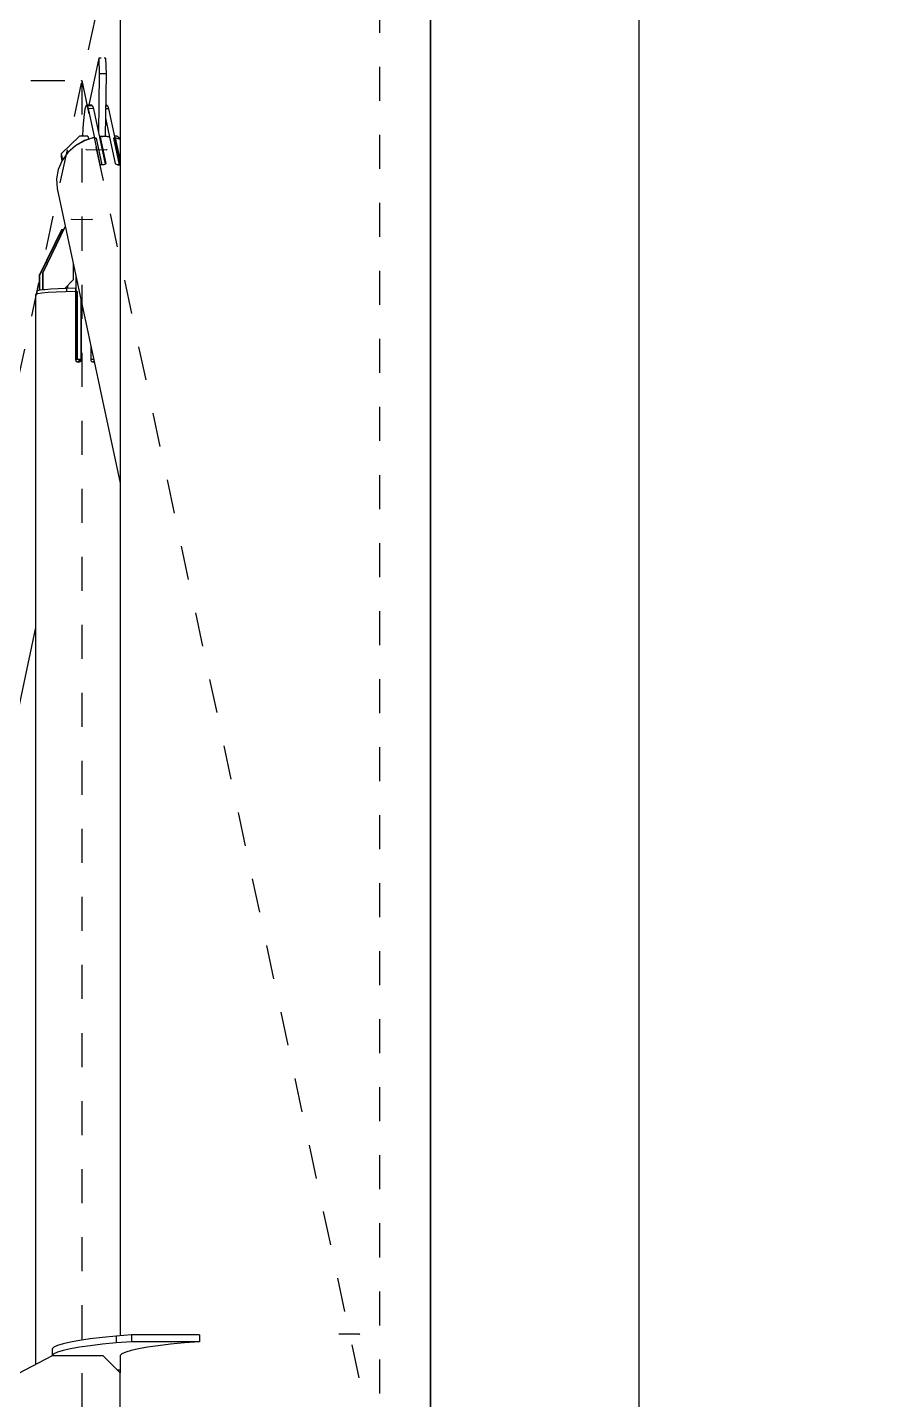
# Model space of a CAD drawing. Header units: millimetres. Extents: x 149919 to 150445, y 136651 to 136866.
# Drawn here: x 150264.479 to 150266.988, y 136783.397 to 136787.431 of the extents above; entities that cross this region are included whole.
import ezdxf

# ---------------------------------------------------------------- set-up
doc = ezdxf.new("R2010")
doc.units = ezdxf.units.MM
doc.header["$LTSCALE"] = 0.25
doc.linetypes.add('CENTER', pattern=[50.8, 31.75, -6.35, 6.35, -6.35])
doc.linetypes.add('XKITLINE00', pattern=[0])
doc.layers.add('Wall', color=7, linetype='Continuous')

# ---------------------------------------------------------------- blocks, each defined once
blk = doc.blocks.new('çatıı')
at = {"color": 8, "linetype": 'CENTER'}
for p, q in [((12370, 14354.32), (12370, 12689.51)), ((12370, 14100.27), (12195, 13280.27)), ((11927.5, 13690.27), (12282.5, 13690.27)), ((12282.5, 13690.27), (12282.5, 12870.27)), ((12282.5, 13690.27), (12370, 13280.27)), ((12283.85, 13669.97), (12289.82, 13669.93)), ((12279.51, 13649.52), (12285.48, 13649.48)), ((12364.13, 13321.72), (12358.16, 13321.76))]:
    blk.add_line(p, q, dxfattribs=at)
at = {"color": 8, "linetype": 'XKITLINE00'}
for p, q in [((12446.2, 14354.32), (12446.2, 12689.51)), ((12293.8, 13894.91), (12293.8, 13321.22)), ((12287.47, 13696.86), (12284.54, 13683.06)), ((12288.17, 13696.86), (12287.47, 13696.86)), ((12287.47, 13696.86), (12287.63, 13692.31)), ((12289.46, 13696.85), (12289.13, 13696.85)), ((12289.46, 13696.85), (12289.62, 13692.29)), ((12287.63, 13692.31), (12287.42, 13674.89)), ((12289.62, 13692.29), (12287.63, 13692.31)), ((12289.62, 13692.29), (12289.4, 13673.84)), ((12283.18, 13680.43), (12282.98, 13678.56)), ((12283.41, 13681.84), (12283.18, 13680.43)), ((12283.66, 13682.73), (12283.41, 13681.84)), ((12283.91, 13683.07), (12283.66, 13682.73)), ((12285.4, 13683.06), (12283.91, 13683.07)), ((12284.16, 13682.83), (12283.91, 13683.07)), ((12285.66, 13682.82), (12284.16, 13682.83)), ((12284.16, 13682.83), (12284.4, 13682.03)), ((12285.9, 13682.02), (12284.4, 13682.03)), ((12284.4, 13682.03), (12286.26, 13673.34)), ((12285.66, 13682.82), (12285.4, 13683.06)), ((12285.66, 13682.82), (12285.9, 13682.02)), ((12285.9, 13682.02), (12289.39, 13665.66)), ((12289.46, 13679.29), (12290.66, 13673.67)), ((12290.14, 13682.79), (12289.5, 13682.8)), ((12290.38, 13681.99), (12289.5, 13682)), ((12289.89, 13683.03), (12289.51, 13683.03)), ((12290.14, 13682.79), (12289.89, 13683.03)), ((12290.14, 13682.79), (12290.38, 13681.99)), ((12290.38, 13681.99), (12292.23, 13673.3)), ((12282.82, 13676.31), (12282.71, 13673.95)), ((12282.98, 13678.56), (12282.82, 13676.31)), ((12281.82, 13673.96), (12276.48, 13668.74)), ((12283.32, 13672.62), (12280.67, 13671.14)), ((12281.11, 13671.43), (12280.91, 13671.27)), ((12283.48, 13672.71), (12281.11, 13671.43)), ((12284.31, 13673.94), (12281.82, 13673.96)), ((12282.74, 13674.59), (12282.61, 13673.95)), ((12286.17, 13673.51), (12283.32, 13672.62)), ((12286.07, 13673.53), (12283.48, 13672.71)), ((12283.48, 13672.71), (12283.49, 13672.67)), ((12284.31, 13673.94), (12284.51, 13673.04)), ((12286.07, 13673.53), (12286.08, 13673.48)), ((12286.17, 13673.51), (12287.83, 13665.71)), ((12286.26, 13673.34), (12286.25, 13673.12)), ((12286.71, 13673.33), (12286.25, 13673.1)), ((12286.71, 13673.33), (12286.26, 13673.34)), ((12286.71, 13673.33), (12288.37, 13665.53)), ((12287.77, 13673.79), (12287.75, 13673.33)), ((12288.47, 13673.83), (12287.77, 13673.79)), ((12287.77, 13673.79), (12287.86, 13673.4)), ((12287.86, 13673.4), (12287.83, 13672.94)), ((12287.87, 13673.69), (12287.84, 13673.13)), ((12287.84, 13673.13), (12289.43, 13665.7)), ((12289.27, 13673.82), (12287.87, 13673.69)), ((12287.87, 13673.69), (12289.53, 13665.89)), ((12289.17, 13673.84), (12288.47, 13673.83)), ((12288.47, 13673.83), (12288.49, 13673.75)), ((12289.87, 13673.82), (12289.17, 13673.84)), ((12290.66, 13673.67), (12289.27, 13673.82)), ((12290.56, 13673.77), (12289.87, 13673.82)), ((12289.87, 13673.82), (12289.88, 13673.75)), ((12290.56, 13673.77), (12290.58, 13673.68)), ((12290.66, 13673.67), (12292.32, 13665.87)), ((12291.78, 13673.3), (12293.45, 13665.5)), ((12292.23, 13673.3), (12291.78, 13673.3)), ((12292.22, 13673.06), (12291.78, 13673.3)), ((12292.78, 13673.89), (12292.11, 13673.89)), ((12292.23, 13673.3), (12292.22, 13673.06)), ((12292.22, 13673.06), (12293.8, 13665.68)), ((12292.24, 13673.48), (12292.23, 13673.3)), ((12292.34, 13673.45), (12292.24, 13673.48)), ((12292.24, 13673.48), (12292.32, 13673.09)), ((12292.32, 13673.09), (12292.3, 13672.67)), ((12292.34, 13673.47), (12292.31, 13672.89)), ((12292.31, 13672.89), (12293.8, 13665.94)), ((12292.34, 13673.47), (12293.8, 13666.65)), ((12293.8, 13672.98), (12292.34, 13673.47)), ((12293.8, 13673.17), (12292.78, 13673.89)), ((12276.48, 13668.74), (12276.43, 13667.82)), ((12276.43, 13667.82), (12276.67, 13666.72)), ((12276.48, 13668.74), (12276.85, 13667)), ((12278.43, 13669.16), (12276.7, 13666.79)), ((12280.67, 13671.14), (12278.43, 13669.16)), ((12279.05, 13669.74), (12278.95, 13669.62)), ((12279.61, 13670.21), (12279.05, 13669.74)), ((12275.57, 13664.14), (12275.1, 13661.35)), ((12276.7, 13666.79), (12275.57, 13664.14)), ((12287.92, 13665.63), (12287.83, 13665.71)), ((12288.04, 13665.54), (12287.92, 13665.63)), ((12288.24, 13665.49), (12288.04, 13665.54)), ((12288.49, 13665.46), (12288.24, 13665.49)), ((12288.37, 13665.53), (12288.28, 13665.48)), ((12289.06, 13665.53), (12288.37, 13665.53)), ((12288.75, 13665.47), (12288.49, 13665.46)), ((12289.01, 13665.52), (12288.75, 13665.47)), ((12289.24, 13665.59), (12289.01, 13665.52)), ((12289.41, 13665.68), (12289.24, 13665.59)), ((12289.51, 13665.78), (12289.41, 13665.68)), ((12289.53, 13665.89), (12289.51, 13665.78)), ((12292.32, 13665.87), (12292.38, 13665.76)), ((12292.52, 13665.66), (12292.38, 13665.76)), ((12292.73, 13665.56), (12292.52, 13665.66)), ((12292.97, 13665.49), (12292.73, 13665.56)), ((12293.45, 13665.5), (12292.92, 13665.5)), ((12293.23, 13665.44), (12292.97, 13665.49)), ((12293.49, 13665.43), (12293.23, 13665.44)), ((12293.56, 13665.44), (12293.45, 13665.5)), ((12293.72, 13665.45), (12293.49, 13665.43)), ((12293.8, 13665.48), (12293.72, 13665.45)), ((12275.1, 13661.35), (12275.31, 13658.55)), ((12275.31, 13658.55), (12293.8, 13571.93)), ((12277.44, 13647.07), (12270.97, 13633.65)), ((12277.53, 13647.14), (12271.06, 13633.72)), ((12277.53, 13647.14), (12277.44, 13647.07)), ((12277.74, 13647.14), (12277.53, 13647.14)), ((12276.51, 13646.35), (12270.03, 13632.93)), ((12276.6, 13646.43), (12270.13, 13633.01)), ((12276.6, 13646.43), (12276.51, 13646.35)), ((12277.13, 13646.42), (12276.6, 13646.43)), ((12280.02, 13636.47), (12280.02, 13631.67)), ((12270.13, 13633.01), (12270.03, 13632.93)), ((12270.03, 13632.93), (12270.03, 13628.57)), ((12270.13, 13633.01), (12270.13, 13628.59)), ((12271.06, 13633.72), (12270.97, 13633.65)), ((12270.97, 13633.65), (12270.97, 13628.72)), ((12271.06, 13633.72), (12271.06, 13628.74)), ((12280.02, 13631.67), (12277.48, 13629.14)), ((12280.73, 13633.14), (12280.73, 13628.22)), ((12269.53, 13627.57), (12268.91, 13627.35)), ((12268.91, 13627.35), (12268.91, 13312.79)), ((12269.5, 13628.45), (12269.25, 13628.25)), ((12269.25, 13628.25), (12269.25, 13627.47)), ((12270.3, 13628.63), (12269.5, 13628.45)), ((12270.8, 13627.77), (12269.53, 13627.57)), ((12271.06, 13628.73), (12270.3, 13628.63)), ((12272.67, 13627.94), (12270.8, 13627.77)), ((12271.08, 13628.74), (12271.06, 13628.74)), ((12271.06, 13628.74), (12271.06, 13628.73)), ((12271.61, 13628.8), (12271.08, 13628.74)), ((12273.38, 13628.95), (12271.61, 13628.8)), ((12275.02, 13628.09), (12272.67, 13627.94)), ((12275.53, 13629.07), (12273.38, 13628.95)), ((12277.75, 13628.18), (12275.02, 13628.09)), ((12277.98, 13629.16), (12275.53, 13629.07)), ((12280.65, 13628.24), (12277.75, 13628.18)), ((12280.61, 13629.2), (12277.98, 13629.16)), ((12277.98, 13629.16), (12277.98, 13628.19)), ((12278.28, 13629.94), (12278.28, 13629.16)), ((12280.61, 13629.2), (12280.61, 13628.24)), ((12280.65, 13628.24), (12280.65, 13608.29)), ((12281.18, 13628.22), (12280.71, 13628.2)), ((12280.73, 13628.22), (12280.71, 13628.2)), ((12280.71, 13628.2), (12280.71, 13608.26)), ((12281.18, 13628.22), (12280.73, 13628.22)), ((12281.18, 13628.22), (12281.18, 13608.27)), ((12282.23, 13626.14), (12282.23, 13608.26)), ((12282.31, 13625.76), (12282.31, 13608.25)), ((12282.36, 13625.5), (12282.36, 13608.29)), ((12285.15, 13612.44), (12285.15, 13608.27)), ((12285.21, 13612.14), (12285.21, 13608.24)), ((12280.65, 13608.29), (12280.72, 13608.03)), ((12280.71, 13608.26), (12280.67, 13608.22)), ((12281.18, 13608.27), (12280.71, 13608.26)), ((12280.72, 13608.03), (12280.82, 13607.79)), ((12281, 13607.6), (12280.82, 13607.79)), ((12281.24, 13607.48), (12281, 13607.6)), ((12282.23, 13608.26), (12281.18, 13608.27)), ((12282.23, 13608.26), (12281.22, 13607.49)), ((12281.51, 13607.44), (12281.24, 13607.48)), ((12281.77, 13607.48), (12281.51, 13607.44)), ((12282.01, 13607.61), (12281.77, 13607.48)), ((12282.14, 13607.75), (12281.98, 13607.59)), ((12282.2, 13607.79), (12282.01, 13607.61)), ((12282.26, 13607.99), (12282.14, 13607.75)), ((12282.32, 13608.03), (12282.2, 13607.79)), ((12282.31, 13608.25), (12282.26, 13607.99)), ((12282.32, 13608.03), (12282.26, 13607.99)), ((12282.36, 13608.29), (12282.31, 13608.25)), ((12282.36, 13608.29), (12282.32, 13608.03)), ((12285.15, 13608.27), (12285.19, 13608.01)), ((12285.21, 13608.24), (12285.16, 13608.2)), ((12285.19, 13608.01), (12285.31, 13607.77)), ((12286.05, 13608.24), (12285.21, 13608.24)), ((12285.31, 13607.77), (12285.5, 13607.58)), ((12285.73, 13607.46), (12285.5, 13607.58)), ((12286.14, 13607.8), (12285.71, 13607.47)), ((12285.99, 13607.41), (12285.73, 13607.46)), ((12286.22, 13607.45), (12285.99, 13607.41)), ((12268.91, 13529.51), (12227.69, 13336.36)), ((12284.98, 13320.31), (12281.83, 13319.86)), ((12288.59, 13320.73), (12284.98, 13320.31)), ((12292.65, 13321.13), (12288.59, 13320.73)), ((12297.11, 13321.49), (12292.65, 13321.13)), ((12292.65, 13321.13), (12292.65, 13319.13)), ((12297.11, 13321.49), (12297.11, 13319.5)), ((12317.11, 13321.49), (12297.11, 13321.49)), ((12317.11, 13321.49), (12317.11, 13319.5)), ((12274.31, 13317.92), (12273.76, 13317.41)), ((12273.76, 13317.41), (12273.76, 13315.42)), ((12275.4, 13318.42), (12274.31, 13317.92)), ((12275.4, 13316.43), (12274.31, 13315.93)), ((12277.03, 13318.92), (12275.4, 13318.42)), ((12277.03, 13316.92), (12275.4, 13316.43)), ((12279.18, 13319.4), (12277.03, 13318.92)), ((12279.18, 13317.4), (12277.03, 13316.92)), ((12281.83, 13319.86), (12279.18, 13319.4)), ((12281.83, 13317.87), (12279.18, 13317.4)), ((12284.98, 13318.31), (12281.83, 13317.87)), ((12288.59, 13318.74), (12284.98, 13318.31)), ((12292.65, 13319.13), (12288.59, 13318.74)), ((12297.11, 13319.5), (12292.65, 13319.13)), ((12295.4, 13316.43), (12294.31, 13315.93)), ((12297.03, 13316.92), (12295.4, 13316.43)), ((12299.18, 13317.4), (12297.03, 13316.92)), ((12317.11, 13319.5), (12297.11, 13319.5)), ((12301.83, 13317.87), (12299.18, 13317.4)), ((12304.98, 13318.31), (12301.83, 13317.87)), ((12308.59, 13318.74), (12304.98, 13318.31)), ((12312.65, 13319.13), (12308.59, 13318.74)), ((12317.11, 13319.5), (12312.65, 13319.13)), ((12273.8, 13315.32), (12249.19, 13302.56)), ((12274.31, 13315.93), (12273.76, 13315.42)), ((12273.76, 13315.42), (12273.76, 13315.31)), ((12288.8, 13315.32), (12273.8, 13315.32)), ((12293.8, 13310.34), (12288.8, 13315.32)), ((12294.31, 13315.93), (12293.76, 13315.42)), ((12293.76, 13315.42), (12293.76, 13314.91)), ((12293.8, 13314.88), (12293.76, 13314.91)), ((12293.8, 13315.45), (12293.8, 13310.34)), ((12293.8, 13311.11), (12292.96, 13311.17)), ((12293.8, 13250.37), (12293.8, 13310.34))]:
    blk.add_line(p, q, dxfattribs=at)
for centre in [(12282.5, 13690.27), (12282.5, 13690.27), (12282.5, 13690.27), (12283.85, 13669.97), (12289.82, 13669.93), (12279.51, 13649.52), (12285.48, 13649.48), (12358.16, 13321.76), (12364.13, 13321.72)]:
    blk.add_circle(centre, 0.05, dxfattribs=at)

msp = doc.modelspace()

# ---------------------------------------------------------------- block references
at = {"xscale": 0.009999943142843078, "yscale": 0.009999943142843078, "zscale": 0.009999943142843078}
msp.add_blockref('çatıı', (150141.8141, 136650.3731), dxfattribs=at)

# ---------------------------------------------------------------- meshes
at = {"layer": 'Wall'}
mesh = msp.add_polyface(dxfattribs=at)
corners = [(150370.6634, 136778.7344), (150370.6634, 136778.7344, 0.2), (150370.6634, 136724.5744), (150370.6634, 136724.5744, 0.2), (150265.6634, 136724.5744), (150265.6634, 136724.5744, 0.2), (150265.6634, 136792.5744), (150265.6634, 136792.5744, 0.2), (150370.6634, 136792.5744), (150370.6634, 136792.5744, 0.2), (150370.6634, 136778.7344), (150370.6634, 136778.7344, 0.2)]
mesh.append_faces([[corners[k] for k in face] for face in [(0, 1, 3, 2), (2, 3, 5, 4), (4, 5, 7, 6), (6, 7, 9, 8), (8, 9, 11, 10)]], dxfattribs={"color": 7})

doc.saveas('drawing.dxf')
